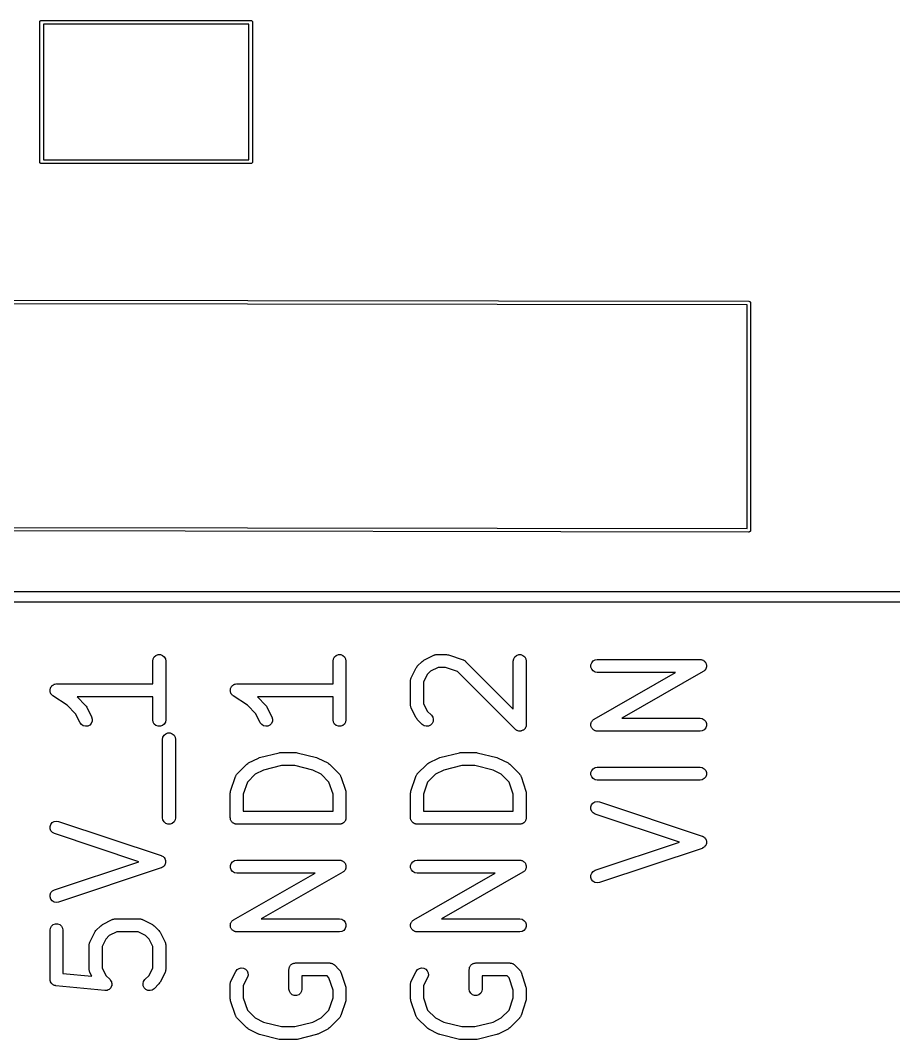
# Model space of a CAD drawing. Extents: x 98 to 199, y -139 to -72.
# Drawn here: x 134.56 to 146.87, y -137.9 to -123.54 of the extents above; entities that cross this region are included whole.
import ezdxf

# ---------------------------------------------------------------- set-up
doc = ezdxf.new("R2010")
doc.units = 0
doc.header["$MEASUREMENT"] = 0
doc.layers.add('BLACK', color=7, linetype='CONTINUOUS')

msp = doc.modelspace()

# ---------------------------------------------------------------- linework, layer by layer
at = {"layer": 'BLACK', "linetype": 'CONTINUOUS'}
for p, q in [((134.836, -123.561), (134.837, -123.559)), ((134.836, -123.564), (134.836, -123.561)), ((134.836, -125.534), (134.836, -123.564)), ((134.837, -123.557), (134.839, -123.555)), ((134.837, -123.559), (134.837, -123.557)), ((134.839, -123.553), (134.841, -123.551)), ((134.839, -123.555), (134.839, -123.553)), ((134.841, -123.551), (134.842, -123.549)), ((134.842, -123.549), (134.844, -123.548)), ((134.844, -123.548), (134.845, -123.546)), ((134.845, -123.546), (134.847, -123.545)), ((134.847, -123.545), (134.849, -123.543)), ((134.849, -123.543), (134.851, -123.543)), ((134.851, -123.543), (134.853, -123.542)), ((134.853, -123.542), (134.855, -123.541)), ((134.855, -123.541), (134.857, -123.54)), ((134.857, -123.54), (134.859, -123.54)), ((134.859, -123.54), (134.859, -123.54)), ((134.859, -123.54), (137.81, -123.54)), ((134.887, -123.591), (134.887, -125.506)), ((137.782, -123.591), (134.887, -123.591)), ((137.782, -125.506), (137.782, -123.591)), ((137.81, -123.54), (137.812, -123.54)), ((137.81, -123.54), (137.81, -123.54)), ((137.812, -123.54), (137.814, -123.541)), ((137.814, -123.541), (137.817, -123.542)), ((137.817, -123.542), (137.818, -123.543)), ((137.818, -123.543), (137.821, -123.543)), ((137.821, -123.543), (137.822, -123.545)), ((137.822, -123.545), (137.824, -123.546)), ((137.824, -123.546), (137.826, -123.548)), ((137.826, -123.548), (137.827, -123.549)), ((137.827, -123.549), (137.829, -123.551)), ((137.829, -123.551), (137.83, -123.553)), ((137.83, -123.553), (137.831, -123.555)), ((137.831, -123.555), (137.832, -123.557)), ((137.832, -123.557), (137.832, -123.559)), ((137.832, -123.559), (137.833, -123.561)), ((137.833, -123.561), (137.833, -123.564)), ((137.833, -123.564), (137.833, -123.564)), ((137.833, -123.564), (137.833, -125.534)), ((134.836, -125.536), (134.836, -125.534)), ((134.836, -125.534), (134.836, -125.534)), ((134.837, -125.538), (134.836, -125.536)), ((134.837, -125.541), (134.837, -125.538)), ((134.839, -125.543), (134.837, -125.541)), ((134.839, -125.545), (134.839, -125.543)), ((134.841, -125.546), (134.839, -125.545)), ((134.842, -125.548), (134.841, -125.546)), ((134.844, -125.55), (134.842, -125.548)), ((134.845, -125.552), (134.844, -125.55)), ((134.847, -125.553), (134.845, -125.552)), ((134.849, -125.554), (134.847, -125.553)), ((134.851, -125.555), (134.849, -125.554)), ((134.853, -125.556), (134.851, -125.555)), ((134.855, -125.556), (134.853, -125.556)), ((134.857, -125.557), (134.855, -125.556)), ((134.859, -125.557), (134.857, -125.557)), ((137.81, -125.557), (134.859, -125.557)), ((134.859, -125.557), (134.859, -125.557)), ((134.887, -125.506), (137.782, -125.506)), ((137.812, -125.557), (137.81, -125.557)), ((137.81, -125.557), (137.81, -125.557)), ((137.814, -125.556), (137.812, -125.557)), ((137.817, -125.556), (137.814, -125.556)), ((137.818, -125.555), (137.817, -125.556)), ((137.821, -125.554), (137.818, -125.555)), ((137.822, -125.553), (137.821, -125.554)), ((137.824, -125.552), (137.822, -125.553)), ((137.826, -125.55), (137.824, -125.552)), ((137.827, -125.548), (137.826, -125.55)), ((137.829, -125.546), (137.827, -125.548)), ((137.83, -125.545), (137.829, -125.546)), ((137.831, -125.543), (137.83, -125.545)), ((137.832, -125.541), (137.831, -125.543)), ((137.833, -125.536), (137.832, -125.538)), ((137.832, -125.538), (137.832, -125.541)), ((137.833, -125.534), (137.833, -125.534)), ((137.833, -125.534), (137.833, -125.536)), ((124.291, -127.466), (144.828, -127.496)), ((144.802, -127.546), (124.312, -127.516)), ((144.802, -130.696), (144.802, -127.546)), ((144.828, -127.496), (144.831, -127.496)), ((144.831, -127.496), (144.833, -127.497)), ((144.833, -127.497), (144.835, -127.497)), ((144.835, -127.497), (144.837, -127.498)), ((144.837, -127.498), (144.839, -127.499)), ((144.839, -127.499), (144.841, -127.5)), ((144.841, -127.5), (144.843, -127.501)), ((144.843, -127.501), (144.844, -127.503)), ((144.844, -127.503), (144.846, -127.504)), ((144.846, -127.504), (144.847, -127.506)), ((144.847, -127.506), (144.849, -127.508)), ((144.849, -127.508), (144.849, -127.51)), ((144.849, -127.51), (144.851, -127.512)), ((144.851, -127.512), (144.851, -127.514)), ((144.851, -127.514), (144.852, -127.516)), ((144.852, -127.516), (144.852, -127.52)), ((144.852, -127.52), (144.852, -130.716)), ((144.822, -130.746), (124.287, -130.716)), ((124.312, -130.666), (144.802, -130.696)), ((144.826, -130.746), (144.822, -130.746)), ((144.822, -130.746), (144.822, -130.746)), ((144.829, -130.746), (144.826, -130.746)), ((144.831, -130.746), (144.829, -130.746)), ((144.829, -130.746), (144.829, -130.746)), ((144.833, -130.745), (144.831, -130.746)), ((144.835, -130.745), (144.833, -130.745)), ((144.837, -130.744), (144.835, -130.745)), ((144.839, -130.743), (144.837, -130.744)), ((144.841, -130.741), (144.839, -130.743)), ((144.843, -130.74), (144.841, -130.741)), ((144.844, -130.739), (144.843, -130.74)), ((144.846, -130.737), (144.844, -130.739)), ((144.847, -130.735), (144.846, -130.737)), ((144.849, -130.734), (144.847, -130.735)), ((144.851, -130.729), (144.849, -130.731)), ((144.849, -130.731), (144.849, -130.734)), ((144.852, -130.725), (144.851, -130.727)), ((144.851, -130.727), (144.851, -130.729)), ((144.852, -130.716), (144.852, -130.716)), ((144.852, -130.716), (144.852, -130.72)), ((144.852, -130.72), (144.852, -130.723)), ((144.852, -130.723), (144.852, -130.723)), ((144.852, -130.723), (144.852, -130.725)), ((98.7333, -131.586), (195.783, -131.586)), ((195.793, -131.736), (98.7201, -131.736)), ((136.45, -132.505), (136.474, -132.484)), ((136.474, -132.484), (136.504, -132.473)), ((136.504, -132.473), (136.536, -132.473)), ((136.536, -132.473), (136.565, -132.484)), ((136.565, -132.484), (136.59, -132.505)), ((138.99, -132.505), (139.014, -132.484)), ((139.014, -132.484), (139.044, -132.473)), ((139.044, -132.473), (139.076, -132.473)), ((139.076, -132.473), (139.105, -132.484)), ((139.105, -132.484), (139.13, -132.505)), ((140.249, -132.551), (140.387, -132.482)), ((140.387, -132.482), (140.392, -132.48)), ((140.392, -132.48), (140.396, -132.478)), ((140.396, -132.478), (140.407, -132.476)), ((140.407, -132.476), (140.417, -132.473)), ((140.417, -132.473), (140.423, -132.473)), ((140.423, -132.473), (140.428, -132.472)), ((140.428, -132.472), (140.566, -132.472)), ((140.566, -132.472), (140.58, -132.475)), ((140.58, -132.475), (140.595, -132.477)), ((140.595, -132.477), (140.801, -132.546)), ((141.53, -132.505), (141.554, -132.484)), ((141.554, -132.484), (141.584, -132.473)), ((141.584, -132.473), (141.616, -132.473)), ((141.616, -132.473), (141.645, -132.484)), ((141.645, -132.484), (141.67, -132.505)), ((136.428, -132.563), (136.434, -132.532)), ((136.428, -132.886), (136.428, -132.563)), ((136.434, -132.532), (136.45, -132.505)), ((136.59, -132.505), (136.606, -132.532)), ((136.606, -132.532), (136.611, -132.563)), ((136.611, -132.563), (136.611, -133.391)), ((138.968, -132.563), (138.974, -132.532)), ((138.968, -132.886), (138.968, -132.563)), ((138.974, -132.532), (138.99, -132.505)), ((139.13, -132.505), (139.146, -132.532)), ((139.146, -132.532), (139.151, -132.563)), ((139.151, -132.563), (139.151, -133.391)), ((140.148, -132.649), (140.156, -132.637)), ((140.156, -132.637), (140.225, -132.568)), ((140.225, -132.568), (140.237, -132.559)), ((140.237, -132.559), (140.249, -132.551)), ((140.801, -132.546), (140.806, -132.548)), ((140.806, -132.548), (140.811, -132.55)), ((140.811, -132.55), (140.82, -132.556)), ((140.82, -132.556), (140.829, -132.561)), ((140.829, -132.561), (140.833, -132.565)), ((140.833, -132.565), (140.837, -132.568)), ((140.837, -132.568), (141.508, -133.239)), ((141.508, -132.563), (141.514, -132.532)), ((141.508, -133.239), (141.508, -132.563)), ((141.514, -132.532), (141.53, -132.505)), ((141.67, -132.505), (141.686, -132.532)), ((141.686, -132.532), (141.691, -132.563)), ((141.691, -132.563), (141.691, -133.46)), ((142.602, -132.617), (142.613, -132.587)), ((142.602, -132.648), (142.602, -132.617)), ((142.613, -132.587), (142.633, -132.562)), ((142.633, -132.562), (142.661, -132.546)), ((142.661, -132.546), (142.692, -132.541)), ((142.692, -132.541), (144.14, -132.541)), ((144.14, -132.541), (144.148, -132.542)), ((144.148, -132.542), (144.156, -132.542)), ((144.156, -132.542), (144.163, -132.545)), ((144.163, -132.545), (144.171, -132.546)), ((144.171, -132.546), (144.178, -132.551)), ((144.178, -132.551), (144.186, -132.553)), ((144.186, -132.553), (144.192, -132.558)), ((144.192, -132.558), (144.199, -132.562)), ((144.199, -132.562), (144.204, -132.569)), ((144.204, -132.569), (144.21, -132.574)), ((144.21, -132.574), (144.214, -132.581)), ((144.214, -132.581), (144.219, -132.587)), ((144.219, -132.587), (144.222, -132.594)), ((144.222, -132.594), (144.226, -132.601)), ((144.226, -132.601), (144.227, -132.609)), ((144.227, -132.609), (144.23, -132.617)), ((144.23, -132.617), (144.23, -132.625)), ((144.23, -132.625), (144.231, -132.633)), ((144.231, -132.633), (144.23, -132.64)), ((144.23, -132.64), (144.23, -132.648)), ((140.07, -132.798), (140.139, -132.66)), ((140.139, -132.66), (140.148, -132.649)), ((140.296, -132.755), (140.243, -132.861)), ((140.344, -132.708), (140.296, -132.755)), ((140.449, -132.655), (140.344, -132.708)), ((140.551, -132.655), (140.449, -132.655)), ((140.723, -132.712), (140.551, -132.655)), ((141.535, -133.524), (140.723, -132.712)), ((142.613, -132.678), (142.602, -132.648)), ((142.633, -132.702), (142.613, -132.678)), ((142.661, -132.718), (142.633, -132.702)), ((142.647, -133.38), (143.795, -132.724)), ((142.692, -132.724), (142.661, -132.718)), ((143.795, -132.724), (142.692, -132.724)), ((144.185, -132.712), (143.036, -133.368)), ((144.191, -132.707), (144.185, -132.712)), ((144.199, -132.702), (144.191, -132.707)), ((144.204, -132.696), (144.199, -132.702)), ((144.21, -132.691), (144.204, -132.696)), ((144.214, -132.684), (144.21, -132.691)), ((144.219, -132.678), (144.214, -132.684)), ((144.222, -132.671), (144.219, -132.678)), ((144.226, -132.664), (144.222, -132.671)), ((144.227, -132.656), (144.226, -132.664)), ((144.23, -132.648), (144.227, -132.656)), ((134.993, -132.931), (135, -132.923)), ((135, -132.923), (135.006, -132.914)), ((135.006, -132.914), (135.01, -132.911)), ((135.01, -132.911), (135.013, -132.907)), ((135.013, -132.907), (135.023, -132.902)), ((135.023, -132.902), (135.031, -132.895)), ((135.031, -132.895), (135.036, -132.894)), ((135.036, -132.894), (135.041, -132.891)), ((135.041, -132.891), (135.051, -132.889)), ((135.051, -132.889), (135.062, -132.886)), ((135.062, -132.886), (135.067, -132.887)), ((135.067, -132.887), (135.072, -132.886)), ((135.072, -132.886), (136.428, -132.886)), ((137.533, -132.931), (137.54, -132.923)), ((137.54, -132.923), (137.546, -132.914)), ((137.546, -132.914), (137.55, -132.911)), ((137.55, -132.911), (137.553, -132.907)), ((137.553, -132.907), (137.563, -132.902)), ((137.563, -132.902), (137.571, -132.895)), ((137.571, -132.895), (137.576, -132.894)), ((137.576, -132.894), (137.581, -132.891)), ((137.581, -132.891), (137.591, -132.889)), ((137.591, -132.889), (137.602, -132.886)), ((137.602, -132.886), (137.607, -132.887)), ((137.607, -132.887), (137.612, -132.886)), ((137.612, -132.886), (138.968, -132.886)), ((140.061, -132.829), (140.064, -132.818)), ((140.061, -132.834), (140.061, -132.829)), ((140.061, -132.839), (140.061, -132.834)), ((140.061, -133.184), (140.061, -132.839)), ((140.064, -132.818), (140.066, -132.808)), ((140.066, -132.808), (140.069, -132.803)), ((140.069, -132.803), (140.07, -132.798)), ((140.243, -132.861), (140.243, -133.162)), ((134.981, -132.971), (134.982, -132.966)), ((134.982, -132.982), (134.981, -132.971)), ((134.982, -132.961), (134.986, -132.951)), ((134.982, -132.966), (134.982, -132.961)), ((134.982, -132.993), (134.982, -132.982)), ((134.984, -132.998), (134.982, -132.993)), ((134.984, -133.003), (134.984, -132.998)), ((134.989, -133.013), (134.984, -133.003)), ((134.986, -132.951), (134.988, -132.94)), ((134.988, -132.94), (134.991, -132.936)), ((134.993, -133.023), (134.989, -133.013)), ((134.991, -132.936), (134.993, -132.931)), ((134.996, -133.027), (134.993, -133.023)), ((134.998, -133.031), (134.996, -133.027)), ((135.006, -133.039), (134.998, -133.031)), ((135.013, -133.047), (135.006, -133.039)), ((135.018, -133.05), (135.013, -133.047)), ((135.021, -133.053), (135.018, -133.05)), ((135.221, -133.186), (135.021, -133.053)), ((136.428, -133.069), (135.362, -133.069)), ((135.362, -133.069), (135.481, -133.188)), ((136.428, -133.391), (136.428, -133.069)), ((137.521, -132.971), (137.522, -132.966)), ((137.522, -132.982), (137.521, -132.971)), ((137.522, -132.961), (137.526, -132.951)), ((137.522, -132.966), (137.522, -132.961)), ((137.522, -132.993), (137.522, -132.982)), ((137.524, -132.998), (137.522, -132.993)), ((137.524, -133.003), (137.524, -132.998)), ((137.529, -133.013), (137.524, -133.003)), ((137.526, -132.951), (137.528, -132.94)), ((137.528, -132.94), (137.531, -132.936)), ((137.533, -133.023), (137.529, -133.013)), ((137.531, -132.936), (137.533, -132.931)), ((137.536, -133.027), (137.533, -133.023)), ((137.538, -133.031), (137.536, -133.027)), ((137.546, -133.039), (137.538, -133.031)), ((137.553, -133.047), (137.546, -133.039)), ((137.558, -133.05), (137.553, -133.047)), ((137.561, -133.053), (137.558, -133.05)), ((137.761, -133.186), (137.561, -133.053)), ((138.968, -133.069), (137.902, -133.069)), ((137.902, -133.069), (138.021, -133.188)), ((138.968, -133.391), (138.968, -133.069)), ((135.342, -133.307), (135.221, -133.186)), ((135.481, -133.188), (135.49, -133.2)), ((135.49, -133.2), (135.498, -133.212)), ((135.498, -133.212), (135.567, -133.35)), ((137.882, -133.307), (137.761, -133.186)), ((138.021, -133.188), (138.03, -133.2)), ((138.03, -133.2), (138.038, -133.212)), ((138.038, -133.212), (138.107, -133.35)), ((140.061, -133.189), (140.061, -133.184)), ((140.061, -133.194), (140.061, -133.189)), ((140.064, -133.205), (140.061, -133.194)), ((140.066, -133.215), (140.064, -133.205)), ((140.243, -133.162), (140.296, -133.268)), ((135.404, -133.432), (135.342, -133.307)), ((135.567, -133.35), (135.576, -133.38)), ((137.944, -133.432), (137.882, -133.307)), ((138.107, -133.35), (138.116, -133.38)), ((140.069, -133.22), (140.066, -133.215)), ((140.07, -133.225), (140.069, -133.22)), ((140.139, -133.363), (140.07, -133.225)), ((140.296, -133.268), (140.355, -133.326)), ((140.355, -133.326), (140.373, -133.352)), ((140.373, -133.352), (140.381, -133.383)), ((135.423, -133.457), (135.404, -133.432)), ((135.449, -133.475), (135.423, -133.457)), ((135.48, -133.482), (135.449, -133.475)), ((135.512, -133.478), (135.48, -133.482)), ((135.54, -133.464), (135.512, -133.478)), ((135.562, -133.441), (135.54, -133.464)), ((135.575, -133.412), (135.562, -133.441)), ((135.576, -133.38), (135.575, -133.412)), ((136.434, -133.422), (136.428, -133.391)), ((136.45, -133.45), (136.434, -133.422)), ((136.474, -133.47), (136.45, -133.45)), ((136.504, -133.481), (136.474, -133.47)), ((136.536, -133.481), (136.504, -133.481)), ((136.565, -133.47), (136.536, -133.481)), ((136.59, -133.45), (136.565, -133.47)), ((136.606, -133.422), (136.59, -133.45)), ((136.611, -133.391), (136.606, -133.422)), ((137.963, -133.457), (137.944, -133.432)), ((137.989, -133.475), (137.963, -133.457)), ((138.02, -133.482), (137.989, -133.475)), ((138.052, -133.478), (138.02, -133.482)), ((138.08, -133.464), (138.052, -133.478)), ((138.102, -133.441), (138.08, -133.464)), ((138.115, -133.412), (138.102, -133.441)), ((138.116, -133.38), (138.115, -133.412)), ((138.974, -133.422), (138.968, -133.391)), ((138.99, -133.45), (138.974, -133.422)), ((139.014, -133.47), (138.99, -133.45)), ((139.044, -133.481), (139.014, -133.47)), ((139.076, -133.481), (139.044, -133.481)), ((139.105, -133.47), (139.076, -133.481)), ((139.13, -133.45), (139.105, -133.47)), ((139.146, -133.422), (139.13, -133.45)), ((139.151, -133.391), (139.146, -133.422)), ((140.148, -133.374), (140.139, -133.363)), ((140.156, -133.386), (140.148, -133.374)), ((140.225, -133.455), (140.156, -133.386)), ((140.251, -133.474), (140.225, -133.455)), ((140.282, -133.482), (140.251, -133.474)), ((140.314, -133.479), (140.282, -133.482)), ((140.342, -133.466), (140.314, -133.479)), ((140.365, -133.443), (140.342, -133.466)), ((140.378, -133.414), (140.365, -133.443)), ((140.381, -133.383), (140.378, -133.414)), ((141.68, -133.501), (141.675, -133.512)), ((141.686, -133.491), (141.68, -133.501)), ((141.688, -133.483), (141.686, -133.487)), ((141.686, -133.487), (141.686, -133.491)), ((141.689, -133.471), (141.688, -133.483)), ((141.691, -133.46), (141.689, -133.471)), ((142.601, -133.459), (142.602, -133.452)), ((142.602, -133.467), (142.601, -133.459)), ((142.602, -133.444), (142.605, -133.436)), ((142.602, -133.452), (142.602, -133.444)), ((142.602, -133.476), (142.602, -133.467)), ((142.605, -133.483), (142.602, -133.476)), ((142.605, -133.436), (142.606, -133.428)), ((142.606, -133.491), (142.605, -133.483)), ((142.606, -133.428), (142.61, -133.421)), ((142.61, -133.498), (142.606, -133.491)), ((142.61, -133.421), (142.613, -133.414)), ((142.613, -133.505), (142.61, -133.498)), ((142.613, -133.414), (142.618, -133.408)), ((142.618, -133.408), (142.622, -133.401)), ((142.622, -133.401), (142.628, -133.396)), ((142.628, -133.396), (142.633, -133.39)), ((142.633, -133.39), (142.64, -133.386)), ((142.64, -133.386), (142.647, -133.38)), ((143.036, -133.368), (144.14, -133.368)), ((144.14, -133.368), (144.171, -133.374)), ((144.171, -133.374), (144.199, -133.39)), ((144.199, -133.39), (144.219, -133.414)), ((144.219, -133.414), (144.23, -133.444)), ((144.23, -133.476), (144.219, -133.505)), ((144.23, -133.444), (144.23, -133.476)), ((136.566, -133.667), (136.572, -133.635)), ((136.572, -133.635), (136.588, -133.608)), ((136.588, -133.608), (136.612, -133.587)), ((136.612, -133.587), (136.642, -133.576)), ((136.642, -133.576), (136.674, -133.576)), ((136.674, -133.576), (136.703, -133.587)), ((136.703, -133.587), (136.728, -133.608)), ((136.728, -133.608), (136.744, -133.635)), ((136.744, -133.635), (136.749, -133.667)), ((141.545, -133.531), (141.535, -133.524)), ((141.554, -133.539), (141.545, -133.531)), ((141.558, -133.54), (141.554, -133.539)), ((141.561, -133.543), (141.558, -133.54)), ((141.573, -133.546), (141.561, -133.543)), ((141.584, -133.55), (141.573, -133.546)), ((141.588, -133.55), (141.584, -133.55)), ((141.592, -133.551), (141.588, -133.55)), ((141.604, -133.55), (141.592, -133.551)), ((141.616, -133.55), (141.604, -133.55)), ((141.619, -133.548), (141.616, -133.55)), ((141.623, -133.548), (141.619, -133.548)), ((141.634, -133.543), (141.623, -133.548)), ((141.645, -133.539), (141.634, -133.543)), ((141.649, -133.536), (141.645, -133.539)), ((141.652, -133.535), (141.649, -133.536)), ((141.661, -133.526), (141.652, -133.535)), ((141.67, -133.518), (141.661, -133.526)), ((141.672, -133.515), (141.67, -133.518)), ((141.675, -133.512), (141.672, -133.515)), ((142.618, -133.511), (142.613, -133.505)), ((142.622, -133.518), (142.618, -133.511)), ((142.628, -133.523), (142.622, -133.518)), ((142.633, -133.53), (142.628, -133.523)), ((142.64, -133.534), (142.633, -133.53)), ((142.646, -133.539), (142.64, -133.534)), ((142.654, -133.542), (142.646, -133.539)), ((142.661, -133.546), (142.654, -133.542)), ((142.668, -133.547), (142.661, -133.546)), ((142.676, -133.55), (142.668, -133.547)), ((142.684, -133.55), (142.676, -133.55)), ((142.692, -133.551), (142.684, -133.55)), ((144.14, -133.551), (142.692, -133.551)), ((144.171, -133.546), (144.14, -133.551)), ((144.199, -133.53), (144.171, -133.546)), ((144.219, -133.505), (144.199, -133.53)), ((136.566, -134.77), (136.566, -133.667)), ((136.749, -133.667), (136.749, -134.77)), ((137.778, -133.998), (137.916, -133.929)), ((137.916, -133.929), (137.925, -133.927)), ((137.925, -133.927), (137.934, -133.923)), ((137.934, -133.923), (138.21, -133.854)), ((138.21, -133.854), (138.221, -133.853)), ((138.221, -133.853), (138.232, -133.851)), ((138.232, -133.851), (138.439, -133.851)), ((138.439, -133.851), (138.45, -133.853)), ((138.45, -133.853), (138.461, -133.854)), ((138.461, -133.854), (138.737, -133.923)), ((138.737, -133.923), (138.746, -133.927)), ((138.746, -133.927), (138.756, -133.929)), ((138.756, -133.929), (138.894, -133.998)), ((140.318, -133.998), (140.456, -133.929)), ((140.456, -133.929), (140.465, -133.927)), ((140.465, -133.927), (140.474, -133.923)), ((140.474, -133.923), (140.75, -133.854)), ((140.75, -133.854), (140.761, -133.853)), ((140.761, -133.853), (140.772, -133.851)), ((140.772, -133.851), (140.979, -133.851)), ((140.979, -133.851), (140.99, -133.853)), ((140.99, -133.853), (141.001, -133.854)), ((141.001, -133.854), (141.277, -133.923)), ((141.277, -133.923), (141.286, -133.927)), ((141.286, -133.927), (141.296, -133.929)), ((141.296, -133.929), (141.434, -133.998)), ((137.616, -134.153), (137.754, -134.016)), ((137.754, -134.016), (137.766, -134.007)), ((137.766, -134.007), (137.778, -133.998)), ((138.244, -134.034), (137.989, -134.098)), ((138.428, -134.034), (138.244, -134.034)), ((138.683, -134.098), (138.428, -134.034)), ((138.894, -133.998), (138.906, -134.007)), ((138.906, -134.007), (138.918, -134.016)), ((138.918, -134.016), (139.055, -134.153)), ((140.156, -134.153), (140.294, -134.016)), ((140.294, -134.016), (140.306, -134.007)), ((140.306, -134.007), (140.318, -133.998)), ((140.784, -134.034), (140.529, -134.098)), ((140.968, -134.034), (140.784, -134.034)), ((141.223, -134.098), (140.968, -134.034)), ((141.434, -133.998), (141.446, -134.007)), ((141.446, -134.007), (141.458, -134.016)), ((141.458, -134.016), (141.595, -134.153)), ((142.633, -134.079), (142.661, -134.063)), ((142.661, -134.063), (142.692, -134.058)), ((142.692, -134.058), (144.14, -134.058)), ((144.14, -134.058), (144.171, -134.063)), ((144.171, -134.063), (144.199, -134.079)), ((137.525, -134.396), (137.594, -134.189)), ((137.594, -134.189), (137.597, -134.185)), ((137.597, -134.185), (137.598, -134.179)), ((137.598, -134.179), (137.604, -134.171)), ((137.604, -134.171), (137.609, -134.161)), ((137.609, -134.161), (137.613, -134.158)), ((137.613, -134.158), (137.616, -134.153)), ((137.873, -134.155), (137.761, -134.267)), ((137.989, -134.098), (137.873, -134.155)), ((138.799, -134.155), (138.683, -134.098)), ((138.911, -134.267), (138.799, -134.155)), ((139.055, -134.153), (139.058, -134.158)), ((139.058, -134.158), (139.062, -134.161)), ((139.062, -134.161), (139.068, -134.171)), ((139.068, -134.171), (139.074, -134.179)), ((139.074, -134.179), (139.075, -134.185)), ((139.075, -134.185), (139.078, -134.189)), ((139.078, -134.189), (139.147, -134.396)), ((140.065, -134.396), (140.134, -134.189)), ((140.134, -134.189), (140.137, -134.185)), ((140.137, -134.185), (140.138, -134.179)), ((140.138, -134.179), (140.144, -134.171)), ((140.144, -134.171), (140.149, -134.161)), ((140.149, -134.161), (140.153, -134.158)), ((140.153, -134.158), (140.156, -134.153)), ((140.413, -134.155), (140.301, -134.267)), ((140.529, -134.098), (140.413, -134.155)), ((141.339, -134.155), (141.223, -134.098)), ((141.451, -134.267), (141.339, -134.155)), ((141.595, -134.153), (141.598, -134.158)), ((141.598, -134.158), (141.602, -134.161)), ((141.602, -134.161), (141.608, -134.171)), ((141.608, -134.171), (141.614, -134.179)), ((141.614, -134.179), (141.615, -134.185)), ((141.615, -134.185), (141.618, -134.189)), ((141.618, -134.189), (141.687, -134.396)), ((142.602, -134.133), (142.613, -134.103)), ((142.602, -134.165), (142.602, -134.133)), ((142.613, -134.195), (142.602, -134.165)), ((142.613, -134.103), (142.633, -134.079)), ((142.633, -134.219), (142.613, -134.195)), ((142.661, -134.235), (142.633, -134.219)), ((144.199, -134.219), (144.171, -134.235)), ((144.199, -134.079), (144.219, -134.103)), ((144.219, -134.195), (144.199, -134.219)), ((144.219, -134.103), (144.23, -134.133)), ((144.23, -134.165), (144.219, -134.195)), ((144.23, -134.133), (144.23, -134.165)), ((137.761, -134.267), (137.703, -134.44)), ((138.968, -134.44), (138.911, -134.267)), ((140.301, -134.267), (140.243, -134.44)), ((141.508, -134.44), (141.451, -134.267)), ((142.692, -134.241), (142.661, -134.235)), ((144.14, -134.241), (142.692, -134.241)), ((144.171, -134.235), (144.14, -134.241)), ((137.521, -134.425), (137.523, -134.41)), ((137.521, -134.77), (137.521, -134.425)), ((137.523, -134.41), (137.525, -134.396)), ((137.703, -134.44), (137.703, -134.678)), ((138.968, -134.678), (138.968, -134.44)), ((139.147, -134.396), (139.149, -134.41)), ((139.149, -134.41), (139.151, -134.425)), ((139.151, -134.425), (139.151, -134.77)), ((140.061, -134.425), (140.063, -134.41)), ((140.061, -134.77), (140.061, -134.425)), ((140.063, -134.41), (140.065, -134.396)), ((140.243, -134.44), (140.243, -134.678)), ((141.508, -134.678), (141.508, -134.44)), ((141.687, -134.396), (141.689, -134.41)), ((141.689, -134.41), (141.691, -134.425)), ((141.691, -134.425), (141.691, -134.77)), ((142.602, -134.618), (142.612, -134.588)), ((142.602, -134.65), (142.602, -134.618)), ((142.612, -134.588), (142.631, -134.563)), ((142.631, -134.563), (142.658, -134.547)), ((142.658, -134.547), (142.689, -134.54)), ((142.689, -134.54), (142.721, -134.545)), ((142.721, -134.545), (144.169, -135.028)), ((136.572, -134.801), (136.566, -134.77)), ((136.749, -134.77), (136.744, -134.801)), ((137.522, -134.777), (137.521, -134.77)), ((137.522, -134.785), (137.522, -134.777)), ((137.525, -134.793), (137.522, -134.785)), ((137.526, -134.801), (137.525, -134.793)), ((137.703, -134.678), (138.968, -134.678)), ((139.147, -134.793), (139.146, -134.801)), ((139.15, -134.785), (139.147, -134.793)), ((139.151, -134.77), (139.15, -134.777)), ((139.15, -134.777), (139.15, -134.785)), ((140.062, -134.777), (140.061, -134.77)), ((140.062, -134.785), (140.062, -134.777)), ((140.065, -134.793), (140.062, -134.785)), ((140.066, -134.801), (140.065, -134.793)), ((140.243, -134.678), (141.508, -134.678)), ((141.687, -134.793), (141.686, -134.801)), ((141.69, -134.785), (141.687, -134.793)), ((141.691, -134.77), (141.69, -134.777)), ((141.69, -134.777), (141.69, -134.785)), ((142.614, -134.68), (142.602, -134.65)), ((142.635, -134.703), (142.614, -134.68)), ((142.663, -134.718), (142.635, -134.703)), ((143.851, -135.114), (142.663, -134.718)), ((134.982, -134.894), (134.992, -134.864)), ((134.982, -134.926), (134.982, -134.894)), ((134.994, -134.955), (134.982, -134.926)), ((134.992, -134.864), (135.011, -134.839)), ((135.011, -134.839), (135.038, -134.822)), ((135.038, -134.822), (135.069, -134.816)), ((135.069, -134.816), (135.101, -134.821)), ((135.101, -134.821), (136.549, -135.303)), ((136.588, -134.828), (136.572, -134.801)), ((136.612, -134.849), (136.588, -134.828)), ((136.642, -134.86), (136.612, -134.849)), ((136.674, -134.86), (136.642, -134.86)), ((136.703, -134.849), (136.674, -134.86)), ((136.728, -134.828), (136.703, -134.849)), ((136.744, -134.801), (136.728, -134.828)), ((137.53, -134.808), (137.526, -134.801)), ((137.533, -134.815), (137.53, -134.808)), ((137.538, -134.821), (137.533, -134.815)), ((137.542, -134.828), (137.538, -134.821)), ((137.548, -134.834), (137.542, -134.828)), ((137.553, -134.84), (137.548, -134.834)), ((137.56, -134.844), (137.553, -134.84)), ((137.566, -134.849), (137.56, -134.844)), ((137.574, -134.852), (137.566, -134.849)), ((137.581, -134.856), (137.574, -134.852)), ((137.589, -134.857), (137.581, -134.856)), ((137.596, -134.86), (137.589, -134.857)), ((137.604, -134.86), (137.596, -134.86)), ((137.612, -134.861), (137.604, -134.86)), ((139.06, -134.861), (137.612, -134.861)), ((139.068, -134.86), (139.06, -134.861)), ((139.076, -134.86), (139.068, -134.86)), ((139.083, -134.857), (139.076, -134.86)), ((139.091, -134.856), (139.083, -134.857)), ((139.098, -134.852), (139.091, -134.856)), ((139.105, -134.849), (139.098, -134.852)), ((139.112, -134.844), (139.105, -134.849)), ((139.119, -134.84), (139.112, -134.844)), ((139.124, -134.834), (139.119, -134.84)), ((139.13, -134.828), (139.124, -134.834)), ((139.134, -134.821), (139.13, -134.828)), ((139.139, -134.815), (139.134, -134.821)), ((139.142, -134.808), (139.139, -134.815)), ((139.146, -134.801), (139.142, -134.808)), ((140.07, -134.808), (140.066, -134.801)), ((140.073, -134.815), (140.07, -134.808)), ((140.078, -134.821), (140.073, -134.815)), ((140.082, -134.828), (140.078, -134.821)), ((140.088, -134.834), (140.082, -134.828)), ((140.093, -134.84), (140.088, -134.834)), ((140.1, -134.844), (140.093, -134.84)), ((140.106, -134.849), (140.1, -134.844)), ((140.114, -134.852), (140.106, -134.849)), ((140.121, -134.856), (140.114, -134.852)), ((140.129, -134.857), (140.121, -134.856)), ((140.136, -134.86), (140.129, -134.857)), ((140.144, -134.86), (140.136, -134.86)), ((140.152, -134.861), (140.144, -134.86)), ((141.6, -134.861), (140.152, -134.861)), ((141.608, -134.86), (141.6, -134.861)), ((141.616, -134.86), (141.608, -134.86)), ((141.623, -134.857), (141.616, -134.86)), ((141.631, -134.856), (141.623, -134.857)), ((141.638, -134.852), (141.631, -134.856)), ((141.645, -134.849), (141.638, -134.852)), ((141.652, -134.844), (141.645, -134.849)), ((141.659, -134.84), (141.652, -134.844)), ((141.664, -134.834), (141.659, -134.84)), ((141.67, -134.828), (141.664, -134.834)), ((141.674, -134.821), (141.67, -134.828)), ((141.679, -134.815), (141.674, -134.821)), ((141.682, -134.808), (141.679, -134.815)), ((141.686, -134.801), (141.682, -134.808)), ((135.015, -134.979), (134.994, -134.955)), ((135.043, -134.994), (135.015, -134.979)), ((136.231, -135.39), (135.043, -134.994)), ((144.169, -135.028), (144.171, -135.029)), ((144.171, -135.029), (144.173, -135.029)), ((144.173, -135.029), (144.185, -135.036)), ((144.185, -135.036), (144.197, -135.043)), ((144.197, -135.043), (144.198, -135.045)), ((144.198, -135.045), (144.2, -135.046)), ((144.2, -135.046), (144.209, -135.056)), ((144.209, -135.056), (144.218, -135.066)), ((144.218, -135.066), (144.219, -135.069)), ((144.219, -135.069), (144.22, -135.071)), ((144.22, -135.071), (144.224, -135.084)), ((142.663, -135.51), (143.851, -135.114)), ((144.169, -135.201), (142.721, -135.684)), ((144.171, -135.2), (144.169, -135.201)), ((144.173, -135.199), (144.171, -135.2)), ((144.185, -135.192), (144.173, -135.199)), ((144.197, -135.186), (144.185, -135.192)), ((144.198, -135.184), (144.197, -135.186)), ((144.2, -135.183), (144.198, -135.184)), ((144.209, -135.172), (144.2, -135.183)), ((144.218, -135.162), (144.209, -135.172)), ((144.219, -135.16), (144.218, -135.162)), ((144.22, -135.158), (144.219, -135.16)), ((144.224, -135.145), (144.22, -135.158)), ((144.224, -135.084), (144.229, -135.096)), ((144.229, -135.133), (144.224, -135.145)), ((144.229, -135.096), (144.229, -135.099)), ((144.229, -135.099), (144.23, -135.101)), ((144.23, -135.128), (144.229, -135.13)), ((144.229, -135.13), (144.229, -135.133)), ((144.23, -135.101), (144.23, -135.114)), ((144.23, -135.114), (144.23, -135.128)), ((136.549, -135.303), (136.551, -135.305)), ((136.551, -135.305), (136.553, -135.305)), ((136.553, -135.305), (136.565, -135.312)), ((136.565, -135.312), (136.577, -135.318)), ((136.577, -135.318), (136.578, -135.32)), ((136.578, -135.32), (136.58, -135.322)), ((136.58, -135.322), (136.589, -135.332)), ((136.589, -135.332), (136.598, -135.342)), ((136.598, -135.342), (136.599, -135.345)), ((136.599, -135.345), (136.6, -135.347)), ((136.6, -135.347), (136.604, -135.359)), ((136.604, -135.359), (136.609, -135.372)), ((135.043, -135.786), (136.231, -135.39)), ((136.549, -135.477), (135.101, -135.959)), ((136.551, -135.476), (136.549, -135.477)), ((136.553, -135.475), (136.551, -135.476)), ((136.565, -135.468), (136.553, -135.475)), ((136.577, -135.462), (136.565, -135.468)), ((136.578, -135.46), (136.577, -135.462)), ((136.58, -135.459), (136.578, -135.46)), ((136.589, -135.448), (136.58, -135.459)), ((136.598, -135.438), (136.589, -135.448)), ((136.599, -135.436), (136.598, -135.438)), ((136.6, -135.434), (136.599, -135.436)), ((136.604, -135.421), (136.6, -135.434)), ((136.609, -135.408), (136.604, -135.421)), ((136.609, -135.372), (136.609, -135.374)), ((136.609, -135.374), (136.61, -135.377)), ((136.61, -135.404), (136.609, -135.406)), ((136.609, -135.406), (136.609, -135.408)), ((136.61, -135.377), (136.61, -135.39)), ((136.61, -135.39), (136.61, -135.404)), ((137.522, -135.443), (137.533, -135.413)), ((137.522, -135.475), (137.522, -135.443)), ((137.533, -135.505), (137.522, -135.475)), ((137.533, -135.413), (137.553, -135.389)), ((137.553, -135.529), (137.533, -135.505)), ((137.553, -135.389), (137.581, -135.373)), ((137.581, -135.373), (137.612, -135.368)), ((137.612, -135.368), (139.06, -135.368)), ((139.06, -135.368), (139.068, -135.369)), ((139.068, -135.369), (139.076, -135.369)), ((139.076, -135.369), (139.083, -135.372)), ((139.083, -135.372), (139.091, -135.373)), ((139.091, -135.373), (139.098, -135.377)), ((139.098, -135.377), (139.106, -135.38)), ((139.106, -135.38), (139.112, -135.385)), ((139.112, -135.385), (139.119, -135.389)), ((139.119, -135.389), (139.124, -135.395)), ((139.124, -135.395), (139.13, -135.401)), ((139.13, -135.401), (139.134, -135.407)), ((139.134, -135.511), (139.13, -135.518)), ((139.134, -135.407), (139.139, -135.413)), ((139.139, -135.505), (139.134, -135.511)), ((139.139, -135.413), (139.142, -135.421)), ((139.142, -135.497), (139.139, -135.505)), ((139.142, -135.421), (139.146, -135.428)), ((139.146, -135.491), (139.142, -135.497)), ((139.146, -135.428), (139.147, -135.436)), ((139.147, -135.483), (139.146, -135.491)), ((139.147, -135.436), (139.15, -135.443)), ((139.15, -135.475), (139.147, -135.483)), ((139.15, -135.443), (139.15, -135.451)), ((139.15, -135.451), (139.151, -135.459)), ((139.151, -135.459), (139.15, -135.467)), ((139.15, -135.467), (139.15, -135.475)), ((140.062, -135.443), (140.073, -135.413)), ((140.062, -135.475), (140.062, -135.443)), ((140.073, -135.505), (140.062, -135.475)), ((140.073, -135.413), (140.093, -135.389)), ((140.093, -135.529), (140.073, -135.505)), ((140.093, -135.389), (140.121, -135.373)), ((140.121, -135.373), (140.152, -135.368)), ((140.152, -135.368), (141.6, -135.368)), ((141.6, -135.368), (141.608, -135.369)), ((141.608, -135.369), (141.616, -135.369)), ((141.616, -135.369), (141.623, -135.372)), ((141.623, -135.372), (141.631, -135.373)), ((141.631, -135.373), (141.638, -135.377)), ((141.638, -135.377), (141.646, -135.38)), ((141.646, -135.38), (141.652, -135.385)), ((141.652, -135.385), (141.659, -135.389)), ((141.659, -135.389), (141.664, -135.395)), ((141.664, -135.395), (141.67, -135.401)), ((141.67, -135.401), (141.674, -135.407)), ((141.674, -135.511), (141.67, -135.518)), ((141.674, -135.407), (141.679, -135.413)), ((141.679, -135.505), (141.674, -135.511)), ((141.679, -135.413), (141.682, -135.421)), ((141.682, -135.497), (141.679, -135.505)), ((141.682, -135.421), (141.686, -135.428)), ((141.686, -135.491), (141.682, -135.497)), ((141.686, -135.428), (141.687, -135.436)), ((141.687, -135.483), (141.686, -135.491)), ((141.687, -135.436), (141.69, -135.443)), ((141.69, -135.475), (141.687, -135.483)), ((141.69, -135.443), (141.69, -135.451)), ((141.69, -135.451), (141.691, -135.459)), ((141.691, -135.459), (141.69, -135.467)), ((141.69, -135.467), (141.69, -135.475)), ((142.635, -135.525), (142.663, -135.51)), ((137.581, -135.545), (137.553, -135.529)), ((137.567, -136.207), (138.715, -135.55)), ((137.612, -135.55), (137.581, -135.545)), ((138.715, -135.55), (137.612, -135.55)), ((139.105, -135.538), (137.956, -136.195)), ((139.111, -135.533), (139.105, -135.538)), ((139.119, -135.529), (139.111, -135.533)), ((139.124, -135.523), (139.119, -135.529)), ((139.13, -135.518), (139.124, -135.523)), ((140.121, -135.545), (140.093, -135.529)), ((140.107, -136.207), (141.255, -135.55)), ((140.152, -135.55), (140.121, -135.545)), ((141.255, -135.55), (140.152, -135.55)), ((141.645, -135.538), (140.496, -136.195)), ((141.651, -135.533), (141.645, -135.538)), ((141.659, -135.529), (141.651, -135.533)), ((141.664, -135.523), (141.659, -135.529)), ((141.67, -135.518), (141.664, -135.523)), ((142.602, -135.579), (142.614, -135.549)), ((142.602, -135.61), (142.602, -135.579)), ((142.612, -135.64), (142.602, -135.61)), ((142.631, -135.665), (142.612, -135.64)), ((142.614, -135.549), (142.635, -135.525)), ((135.015, -135.801), (135.043, -135.786)), ((142.658, -135.682), (142.631, -135.665)), ((142.689, -135.688), (142.658, -135.682)), ((142.721, -135.684), (142.689, -135.688)), ((134.982, -135.854), (134.994, -135.825)), ((134.982, -135.886), (134.982, -135.854)), ((134.992, -135.916), (134.982, -135.886)), ((135.011, -135.941), (134.992, -135.916)), ((134.994, -135.825), (135.015, -135.801)), ((135.038, -135.958), (135.011, -135.941)), ((135.069, -135.964), (135.038, -135.958)), ((135.101, -135.959), (135.069, -135.964)), ((135.72, -136.274), (135.858, -136.205)), ((135.858, -136.205), (135.863, -136.203)), ((135.863, -136.203), (135.868, -136.2)), ((135.868, -136.2), (135.879, -136.199)), ((135.879, -136.199), (135.889, -136.196)), ((135.889, -136.196), (135.894, -136.196)), ((135.894, -136.196), (135.899, -136.195)), ((135.899, -136.195), (136.244, -136.195)), ((136.244, -136.195), (136.249, -136.196)), ((136.249, -136.196), (136.254, -136.196)), ((136.254, -136.196), (136.265, -136.199)), ((136.265, -136.199), (136.275, -136.2)), ((136.275, -136.2), (136.28, -136.203)), ((136.28, -136.203), (136.285, -136.205)), ((136.285, -136.205), (136.423, -136.274)), ((137.538, -136.234), (137.542, -136.227)), ((137.542, -136.227), (137.548, -136.222)), ((137.548, -136.222), (137.553, -136.216)), ((137.553, -136.216), (137.56, -136.212)), ((137.56, -136.212), (137.567, -136.207)), ((137.956, -136.195), (139.06, -136.195)), ((139.06, -136.195), (139.091, -136.2)), ((139.091, -136.2), (139.119, -136.216)), ((139.119, -136.216), (139.139, -136.241)), ((140.078, -136.234), (140.082, -136.227)), ((140.082, -136.227), (140.088, -136.222)), ((140.088, -136.222), (140.093, -136.216)), ((140.093, -136.216), (140.1, -136.212)), ((140.1, -136.212), (140.107, -136.207)), ((140.496, -136.195), (141.6, -136.195)), ((141.6, -136.195), (141.631, -136.2)), ((141.631, -136.2), (141.659, -136.216)), ((141.659, -136.216), (141.679, -136.241)), ((134.981, -136.355), (134.986, -136.324)), ((134.981, -137.045), (134.981, -136.355)), ((134.986, -136.324), (135.002, -136.297)), ((135.002, -136.297), (135.026, -136.276)), ((135.026, -136.276), (135.056, -136.265)), ((135.056, -136.265), (135.088, -136.265)), ((135.088, -136.265), (135.118, -136.276)), ((135.118, -136.276), (135.142, -136.297)), ((135.142, -136.297), (135.158, -136.324)), ((135.158, -136.324), (135.163, -136.355)), ((135.163, -136.355), (135.163, -136.962)), ((135.611, -136.383), (135.619, -136.372)), ((135.619, -136.372), (135.628, -136.36)), ((135.628, -136.36), (135.697, -136.291)), ((135.697, -136.291), (135.709, -136.282)), ((135.709, -136.282), (135.72, -136.274)), ((136.423, -136.274), (136.435, -136.282)), ((136.435, -136.282), (136.447, -136.291)), ((136.447, -136.291), (136.515, -136.36)), ((136.515, -136.36), (136.524, -136.372)), ((136.524, -136.372), (136.533, -136.383)), ((137.521, -136.286), (137.522, -136.278)), ((137.522, -136.294), (137.521, -136.286)), ((137.522, -136.27), (137.525, -136.263)), ((137.522, -136.278), (137.522, -136.27)), ((137.522, -136.302), (137.522, -136.294)), ((137.525, -136.31), (137.522, -136.302)), ((137.525, -136.263), (137.526, -136.255)), ((137.526, -136.317), (137.525, -136.31)), ((137.526, -136.255), (137.53, -136.248)), ((137.53, -136.324), (137.526, -136.317)), ((137.53, -136.248), (137.533, -136.241)), ((137.533, -136.332), (137.53, -136.324)), ((137.533, -136.241), (137.538, -136.234)), ((137.538, -136.338), (137.533, -136.332)), ((137.542, -136.345), (137.538, -136.338)), ((137.548, -136.35), (137.542, -136.345)), ((137.553, -136.356), (137.548, -136.35)), ((137.56, -136.36), (137.553, -136.356)), ((137.566, -136.365), (137.56, -136.36)), ((137.574, -136.368), (137.566, -136.365)), ((137.581, -136.372), (137.574, -136.368)), ((137.588, -136.374), (137.581, -136.372)), ((139.091, -136.372), (139.06, -136.378)), ((139.119, -136.356), (139.091, -136.372)), ((139.139, -136.332), (139.119, -136.356)), ((139.139, -136.241), (139.15, -136.27)), ((139.15, -136.302), (139.139, -136.332)), ((139.15, -136.27), (139.15, -136.302)), ((140.061, -136.286), (140.062, -136.278)), ((140.062, -136.294), (140.061, -136.286)), ((140.062, -136.27), (140.065, -136.263)), ((140.062, -136.278), (140.062, -136.27)), ((140.062, -136.302), (140.062, -136.294)), ((140.065, -136.31), (140.062, -136.302)), ((140.065, -136.263), (140.066, -136.255)), ((140.066, -136.317), (140.065, -136.31)), ((140.066, -136.255), (140.07, -136.248)), ((140.07, -136.324), (140.066, -136.317)), ((140.07, -136.248), (140.073, -136.241)), ((140.073, -136.332), (140.07, -136.324)), ((140.073, -136.241), (140.078, -136.234)), ((140.078, -136.338), (140.073, -136.332)), ((140.082, -136.345), (140.078, -136.338)), ((140.088, -136.35), (140.082, -136.345)), ((140.093, -136.356), (140.088, -136.35)), ((140.1, -136.36), (140.093, -136.356)), ((140.106, -136.365), (140.1, -136.36)), ((140.114, -136.368), (140.106, -136.365)), ((140.121, -136.372), (140.114, -136.368)), ((140.128, -136.374), (140.121, -136.372)), ((141.631, -136.372), (141.6, -136.378)), ((141.659, -136.356), (141.631, -136.372)), ((141.679, -136.332), (141.659, -136.356)), ((141.679, -136.241), (141.69, -136.27)), ((141.69, -136.302), (141.679, -136.332)), ((141.69, -136.27), (141.69, -136.302)), ((135.542, -136.521), (135.611, -136.383)), ((135.768, -136.478), (135.715, -136.584)), ((135.816, -136.43), (135.768, -136.478)), ((135.921, -136.378), (135.816, -136.43)), ((136.222, -136.378), (135.921, -136.378)), ((136.328, -136.43), (136.222, -136.378)), ((136.376, -136.478), (136.328, -136.43)), ((136.428, -136.584), (136.376, -136.478)), ((136.533, -136.383), (136.602, -136.521)), ((137.596, -136.376), (137.588, -136.374)), ((137.604, -136.376), (137.596, -136.376)), ((137.612, -136.378), (137.604, -136.376)), ((139.06, -136.378), (137.612, -136.378)), ((140.136, -136.376), (140.128, -136.374)), ((140.144, -136.376), (140.136, -136.376)), ((140.152, -136.378), (140.144, -136.376)), ((141.6, -136.378), (140.152, -136.378)), ((135.532, -136.562), (135.533, -136.557)), ((135.532, -136.907), (135.532, -136.562)), ((135.533, -136.552), (135.536, -136.541)), ((135.533, -136.557), (135.533, -136.552)), ((135.536, -136.541), (135.538, -136.531)), ((135.538, -136.531), (135.54, -136.526)), ((135.54, -136.526), (135.542, -136.521)), ((135.715, -136.584), (135.715, -136.885)), ((136.428, -136.885), (136.428, -136.584)), ((136.602, -136.521), (136.603, -136.526)), ((136.603, -136.526), (136.606, -136.531)), ((136.606, -136.531), (136.608, -136.541)), ((136.608, -136.541), (136.611, -136.552)), ((136.611, -136.552), (136.61, -136.557)), ((136.61, -136.557), (136.611, -136.562)), ((136.611, -136.562), (136.611, -136.907)), ((135.533, -136.912), (135.532, -136.907)), ((135.533, -136.917), (135.533, -136.912)), ((135.536, -136.928), (135.533, -136.917)), ((135.538, -136.938), (135.536, -136.928)), ((135.54, -136.943), (135.538, -136.938)), ((135.542, -136.948), (135.54, -136.943)), ((135.715, -136.885), (135.768, -136.991)), ((136.376, -136.991), (136.428, -136.885)), ((136.603, -136.943), (136.602, -136.948)), ((136.606, -136.938), (136.603, -136.943)), ((136.608, -136.928), (136.606, -136.938)), ((136.611, -136.917), (136.608, -136.928)), ((136.611, -136.907), (136.61, -136.912)), ((136.61, -136.912), (136.611, -136.917)), ((137.53, -137.073), (137.599, -136.935)), ((137.599, -136.935), (137.618, -136.909)), ((137.618, -136.909), (137.645, -136.892)), ((137.645, -136.892), (137.675, -136.885)), ((137.675, -136.885), (137.707, -136.888)), ((137.707, -136.888), (137.735, -136.902)), ((137.735, -136.902), (137.757, -136.925)), ((137.757, -136.925), (137.77, -136.955)), ((138.348, -136.907), (138.349, -136.899)), ((138.348, -137.183), (138.348, -136.907)), ((138.349, -136.891), (138.352, -136.883)), ((138.349, -136.899), (138.349, -136.891)), ((138.352, -136.883), (138.353, -136.876)), ((138.353, -136.876), (138.357, -136.869)), ((138.357, -136.869), (138.36, -136.861)), ((138.36, -136.861), (138.365, -136.855)), ((138.365, -136.855), (138.369, -136.848)), ((138.369, -136.848), (138.375, -136.843)), ((138.375, -136.843), (138.38, -136.837)), ((138.38, -136.837), (138.387, -136.833)), ((138.387, -136.833), (138.394, -136.828)), ((138.394, -136.828), (138.401, -136.825)), ((138.401, -136.825), (138.408, -136.821)), ((138.408, -136.821), (138.416, -136.82)), ((138.416, -136.82), (138.423, -136.817)), ((138.423, -136.817), (138.431, -136.817)), ((138.431, -136.817), (138.439, -136.815)), ((138.439, -136.815), (138.922, -136.815)), ((138.922, -136.815), (138.926, -136.816)), ((138.926, -136.816), (138.93, -136.816)), ((138.93, -136.816), (138.941, -136.819)), ((138.941, -136.819), (138.953, -136.821)), ((138.953, -136.821), (138.957, -136.823)), ((138.957, -136.823), (138.961, -136.824)), ((138.961, -136.824), (138.97, -136.831)), ((138.97, -136.831), (138.981, -136.837)), ((138.981, -136.837), (138.983, -136.84)), ((138.983, -136.84), (138.987, -136.842)), ((138.987, -136.842), (139.055, -136.911)), ((139.055, -136.911), (139.058, -136.915)), ((139.058, -136.915), (139.062, -136.919)), ((139.062, -136.919), (139.068, -136.928)), ((139.068, -136.928), (139.074, -136.937)), ((139.074, -136.937), (139.075, -136.942)), ((139.075, -136.942), (139.078, -136.947)), ((140.07, -137.073), (140.139, -136.935)), ((140.139, -136.935), (140.158, -136.909)), ((140.158, -136.909), (140.185, -136.892)), ((140.185, -136.892), (140.215, -136.885)), ((140.215, -136.885), (140.247, -136.888)), ((140.247, -136.888), (140.275, -136.902)), ((140.275, -136.902), (140.297, -136.925)), ((140.297, -136.925), (140.31, -136.955)), ((140.888, -136.907), (140.889, -136.899)), ((140.888, -137.183), (140.888, -136.907)), ((140.889, -136.891), (140.892, -136.883)), ((140.889, -136.899), (140.889, -136.891)), ((140.892, -136.883), (140.893, -136.876)), ((140.893, -136.876), (140.897, -136.869)), ((140.897, -136.869), (140.9, -136.861)), ((140.9, -136.861), (140.905, -136.855)), ((140.905, -136.855), (140.909, -136.848)), ((140.909, -136.848), (140.915, -136.843)), ((140.915, -136.843), (140.92, -136.837)), ((140.92, -136.837), (140.927, -136.833)), ((140.927, -136.833), (140.934, -136.828)), ((140.934, -136.828), (140.941, -136.825)), ((140.941, -136.825), (140.948, -136.821)), ((140.948, -136.821), (140.956, -136.82)), ((140.956, -136.82), (140.963, -136.817)), ((140.963, -136.817), (140.971, -136.817)), ((140.971, -136.817), (140.979, -136.815)), ((140.979, -136.815), (141.462, -136.815)), ((141.462, -136.815), (141.466, -136.816)), ((141.466, -136.816), (141.47, -136.816)), ((141.47, -136.816), (141.481, -136.819)), ((141.481, -136.819), (141.493, -136.821)), ((141.493, -136.821), (141.497, -136.823)), ((141.497, -136.823), (141.501, -136.824)), ((141.501, -136.824), (141.51, -136.831)), ((141.51, -136.831), (141.521, -136.837)), ((141.521, -136.837), (141.523, -136.84)), ((141.523, -136.84), (141.527, -136.842)), ((141.527, -136.842), (141.595, -136.911)), ((141.595, -136.911), (141.598, -136.915)), ((141.598, -136.915), (141.602, -136.919)), ((141.602, -136.919), (141.608, -136.928)), ((141.608, -136.928), (141.614, -136.937)), ((141.614, -136.937), (141.615, -136.942)), ((141.615, -136.942), (141.618, -136.947)), ((134.981, -137.048), (134.981, -137.045)), ((134.981, -137.052), (134.981, -137.048)), ((134.984, -137.064), (134.981, -137.052)), ((134.986, -137.076), (134.984, -137.064)), ((134.988, -137.079), (134.986, -137.076)), ((134.989, -137.082), (134.988, -137.079)), ((134.996, -137.093), (134.989, -137.082)), ((135.163, -136.962), (135.569, -137.003)), ((135.569, -137.003), (135.542, -136.948)), ((135.768, -136.991), (135.826, -137.049)), ((135.826, -137.049), (135.826, -137.049)), ((135.826, -137.049), (135.827, -137.05)), ((135.827, -137.05), (135.835, -137.063)), ((135.835, -137.063), (135.844, -137.075)), ((135.844, -137.075), (135.844, -137.076)), ((135.844, -137.076), (135.845, -137.076)), ((135.845, -137.076), (135.849, -137.091)), ((136.291, -137.106), (136.299, -137.075)), ((136.299, -137.075), (136.317, -137.049)), ((136.317, -137.049), (136.376, -136.991)), ((136.533, -137.086), (136.524, -137.097)), ((136.602, -136.948), (136.533, -137.086)), ((137.524, -137.093), (137.526, -137.082)), ((137.526, -137.082), (137.529, -137.078)), ((137.529, -137.078), (137.53, -137.073)), ((137.763, -137.017), (137.703, -137.135)), ((137.772, -136.986), (137.763, -137.017)), ((137.77, -136.955), (137.772, -136.986)), ((138.884, -136.998), (138.531, -136.998)), ((138.531, -136.998), (138.531, -137.183)), ((138.911, -137.025), (138.884, -136.998)), ((138.968, -137.197), (138.911, -137.025)), ((139.078, -136.947), (139.147, -137.154)), ((140.064, -137.093), (140.066, -137.082)), ((140.066, -137.082), (140.069, -137.078)), ((140.069, -137.078), (140.07, -137.073)), ((140.303, -137.017), (140.243, -137.135)), ((140.312, -136.986), (140.303, -137.017)), ((140.31, -136.955), (140.312, -136.986)), ((141.424, -136.998), (141.071, -136.998)), ((141.071, -136.998), (141.071, -137.183)), ((141.451, -137.025), (141.424, -136.998)), ((141.508, -137.197), (141.451, -137.025)), ((141.618, -136.947), (141.687, -137.154)), ((135.002, -137.104), (134.996, -137.093)), ((135.005, -137.106), (135.002, -137.104)), ((135.007, -137.109), (135.005, -137.106)), ((135.017, -137.116), (135.007, -137.109)), ((135.026, -137.124), (135.017, -137.116)), ((135.029, -137.125), (135.026, -137.124)), ((135.032, -137.127), (135.029, -137.125)), ((135.044, -137.131), (135.032, -137.127)), ((135.056, -137.135), (135.044, -137.131)), ((135.06, -137.135), (135.056, -137.135)), ((135.063, -137.136), (135.06, -137.135)), ((135.752, -137.205), (135.063, -137.136)), ((135.753, -137.205), (135.752, -137.205)), ((135.769, -137.203), (135.753, -137.205)), ((135.753, -137.205), (135.753, -137.205)), ((135.784, -137.202), (135.769, -137.203)), ((135.785, -137.202), (135.784, -137.202)), ((135.784, -137.202), (135.784, -137.202)), ((135.799, -137.196), (135.785, -137.202)), ((135.813, -137.189), (135.799, -137.196)), ((135.814, -137.189), (135.813, -137.189)), ((135.813, -137.189), (135.813, -137.189)), ((135.825, -137.178), (135.814, -137.189)), ((135.836, -137.167), (135.825, -137.178)), ((135.843, -137.152), (135.836, -137.166)), ((135.836, -137.166), (135.836, -137.167)), ((135.836, -137.167), (135.836, -137.167)), ((135.849, -137.138), (135.843, -137.152)), ((135.849, -137.091), (135.852, -137.106)), ((135.85, -137.137), (135.849, -137.138)), ((135.849, -137.138), (135.849, -137.138)), ((135.851, -137.122), (135.85, -137.137)), ((135.853, -137.107), (135.851, -137.122)), ((135.852, -137.106), (135.852, -137.106)), ((135.852, -137.106), (135.853, -137.107)), ((136.294, -137.137), (136.291, -137.106)), ((136.307, -137.166), (136.294, -137.137)), ((136.329, -137.189), (136.307, -137.166)), ((136.358, -137.202), (136.329, -137.189)), ((136.39, -137.205), (136.358, -137.202)), ((136.421, -137.197), (136.39, -137.205)), ((136.447, -137.178), (136.421, -137.197)), ((136.515, -137.109), (136.447, -137.178)), ((136.524, -137.097), (136.515, -137.109)), ((137.521, -137.103), (137.524, -137.093)), ((137.521, -137.108), (137.521, -137.103)), ((137.521, -137.114), (137.521, -137.108)), ((137.521, -137.32), (137.521, -137.114)), ((137.703, -137.135), (137.703, -137.306)), ((138.353, -137.214), (138.348, -137.183)), ((138.369, -137.241), (138.353, -137.214)), ((138.525, -137.214), (138.509, -137.241)), ((138.531, -137.183), (138.525, -137.214)), ((138.968, -137.306), (138.968, -137.197)), ((139.147, -137.154), (139.149, -137.168)), ((139.149, -137.168), (139.151, -137.183)), ((139.151, -137.183), (139.151, -137.32)), ((140.061, -137.103), (140.064, -137.093)), ((140.061, -137.108), (140.061, -137.103)), ((140.061, -137.114), (140.061, -137.108)), ((140.061, -137.32), (140.061, -137.114)), ((140.243, -137.135), (140.243, -137.306)), ((140.893, -137.214), (140.888, -137.183)), ((140.909, -137.241), (140.893, -137.214)), ((141.065, -137.214), (141.049, -137.241)), ((141.071, -137.183), (141.065, -137.214)), ((141.508, -137.306), (141.508, -137.197)), ((141.687, -137.154), (141.689, -137.168)), ((141.689, -137.168), (141.691, -137.183)), ((141.691, -137.183), (141.691, -137.32)), ((137.523, -137.335), (137.521, -137.32)), ((137.525, -137.349), (137.523, -137.335)), ((137.594, -137.556), (137.525, -137.349)), ((137.703, -137.306), (137.761, -137.478)), ((138.394, -137.262), (138.369, -137.241)), ((138.423, -137.273), (138.394, -137.262)), ((138.455, -137.273), (138.423, -137.273)), ((138.485, -137.262), (138.455, -137.273)), ((138.509, -137.241), (138.485, -137.262)), ((138.911, -137.478), (138.968, -137.306)), ((139.147, -137.349), (139.078, -137.556)), ((139.149, -137.335), (139.147, -137.349)), ((139.151, -137.32), (139.149, -137.335)), ((140.063, -137.335), (140.061, -137.32)), ((140.065, -137.349), (140.063, -137.335)), ((140.134, -137.556), (140.065, -137.349)), ((140.243, -137.306), (140.301, -137.478)), ((140.934, -137.262), (140.909, -137.241)), ((140.963, -137.273), (140.934, -137.262)), ((140.995, -137.273), (140.963, -137.273)), ((141.025, -137.262), (140.995, -137.273)), ((141.049, -137.241), (141.025, -137.262)), ((141.451, -137.478), (141.508, -137.306)), ((141.687, -137.349), (141.618, -137.556)), ((141.689, -137.335), (141.687, -137.349)), ((141.691, -137.32), (141.689, -137.335)), ((137.761, -137.478), (137.873, -137.59)), ((138.799, -137.59), (138.911, -137.478)), ((140.301, -137.478), (140.413, -137.59)), ((141.339, -137.59), (141.451, -137.478)), ((137.597, -137.561), (137.594, -137.556)), ((137.598, -137.566), (137.597, -137.561)), ((137.604, -137.575), (137.598, -137.566)), ((137.609, -137.584), (137.604, -137.575)), ((137.613, -137.588), (137.609, -137.584)), ((137.616, -137.592), (137.613, -137.588)), ((137.754, -137.73), (137.616, -137.592)), ((137.873, -137.59), (137.989, -137.648)), ((137.989, -137.648), (138.244, -137.712)), ((138.428, -137.712), (138.683, -137.648)), ((138.683, -137.648), (138.799, -137.59)), ((139.055, -137.592), (138.918, -137.73)), ((139.058, -137.588), (139.055, -137.592)), ((139.062, -137.584), (139.058, -137.588)), ((139.068, -137.575), (139.062, -137.584)), ((139.074, -137.566), (139.068, -137.575)), ((139.075, -137.561), (139.074, -137.566)), ((139.078, -137.556), (139.075, -137.561)), ((140.137, -137.561), (140.134, -137.556)), ((140.138, -137.566), (140.137, -137.561)), ((140.144, -137.575), (140.138, -137.566)), ((140.149, -137.584), (140.144, -137.575)), ((140.153, -137.588), (140.149, -137.584)), ((140.156, -137.592), (140.153, -137.588)), ((140.294, -137.73), (140.156, -137.592)), ((140.413, -137.59), (140.529, -137.648)), ((140.529, -137.648), (140.784, -137.712)), ((140.968, -137.712), (141.223, -137.648)), ((141.223, -137.648), (141.339, -137.59)), ((141.595, -137.592), (141.458, -137.73)), ((141.598, -137.588), (141.595, -137.592)), ((141.602, -137.584), (141.598, -137.588)), ((141.608, -137.575), (141.602, -137.584)), ((141.614, -137.566), (141.608, -137.575)), ((141.615, -137.561), (141.614, -137.566)), ((141.618, -137.556), (141.615, -137.561)), ((137.766, -137.738), (137.754, -137.73)), ((137.778, -137.747), (137.766, -137.738)), ((137.916, -137.816), (137.778, -137.747)), ((138.244, -137.712), (138.428, -137.712)), ((138.894, -137.747), (138.756, -137.816)), ((138.906, -137.738), (138.894, -137.747)), ((138.918, -137.73), (138.906, -137.738)), ((140.306, -137.738), (140.294, -137.73)), ((140.318, -137.747), (140.306, -137.738)), ((140.456, -137.816), (140.318, -137.747)), ((140.784, -137.712), (140.968, -137.712)), ((141.434, -137.747), (141.296, -137.816)), ((141.446, -137.738), (141.434, -137.747)), ((141.458, -137.73), (141.446, -137.738)), ((137.925, -137.819), (137.916, -137.816)), ((137.934, -137.823), (137.925, -137.819)), ((138.21, -137.892), (137.934, -137.823)), ((138.221, -137.893), (138.21, -137.892)), ((138.232, -137.895), (138.221, -137.893)), ((138.439, -137.895), (138.232, -137.895)), ((138.45, -137.893), (138.439, -137.895)), ((138.461, -137.892), (138.45, -137.893)), ((138.737, -137.823), (138.461, -137.892)), ((138.746, -137.819), (138.737, -137.823)), ((138.756, -137.816), (138.746, -137.819)), ((140.465, -137.819), (140.456, -137.816)), ((140.474, -137.823), (140.465, -137.819)), ((140.75, -137.892), (140.474, -137.823)), ((140.761, -137.893), (140.75, -137.892)), ((140.772, -137.895), (140.761, -137.893)), ((140.979, -137.895), (140.772, -137.895)), ((140.99, -137.893), (140.979, -137.895)), ((141.001, -137.892), (140.99, -137.893)), ((141.277, -137.823), (141.001, -137.892)), ((141.286, -137.819), (141.277, -137.823)), ((141.296, -137.816), (141.286, -137.819))]:
    msp.add_line(p, q, dxfattribs=at)

doc.saveas('drawing.dxf')
